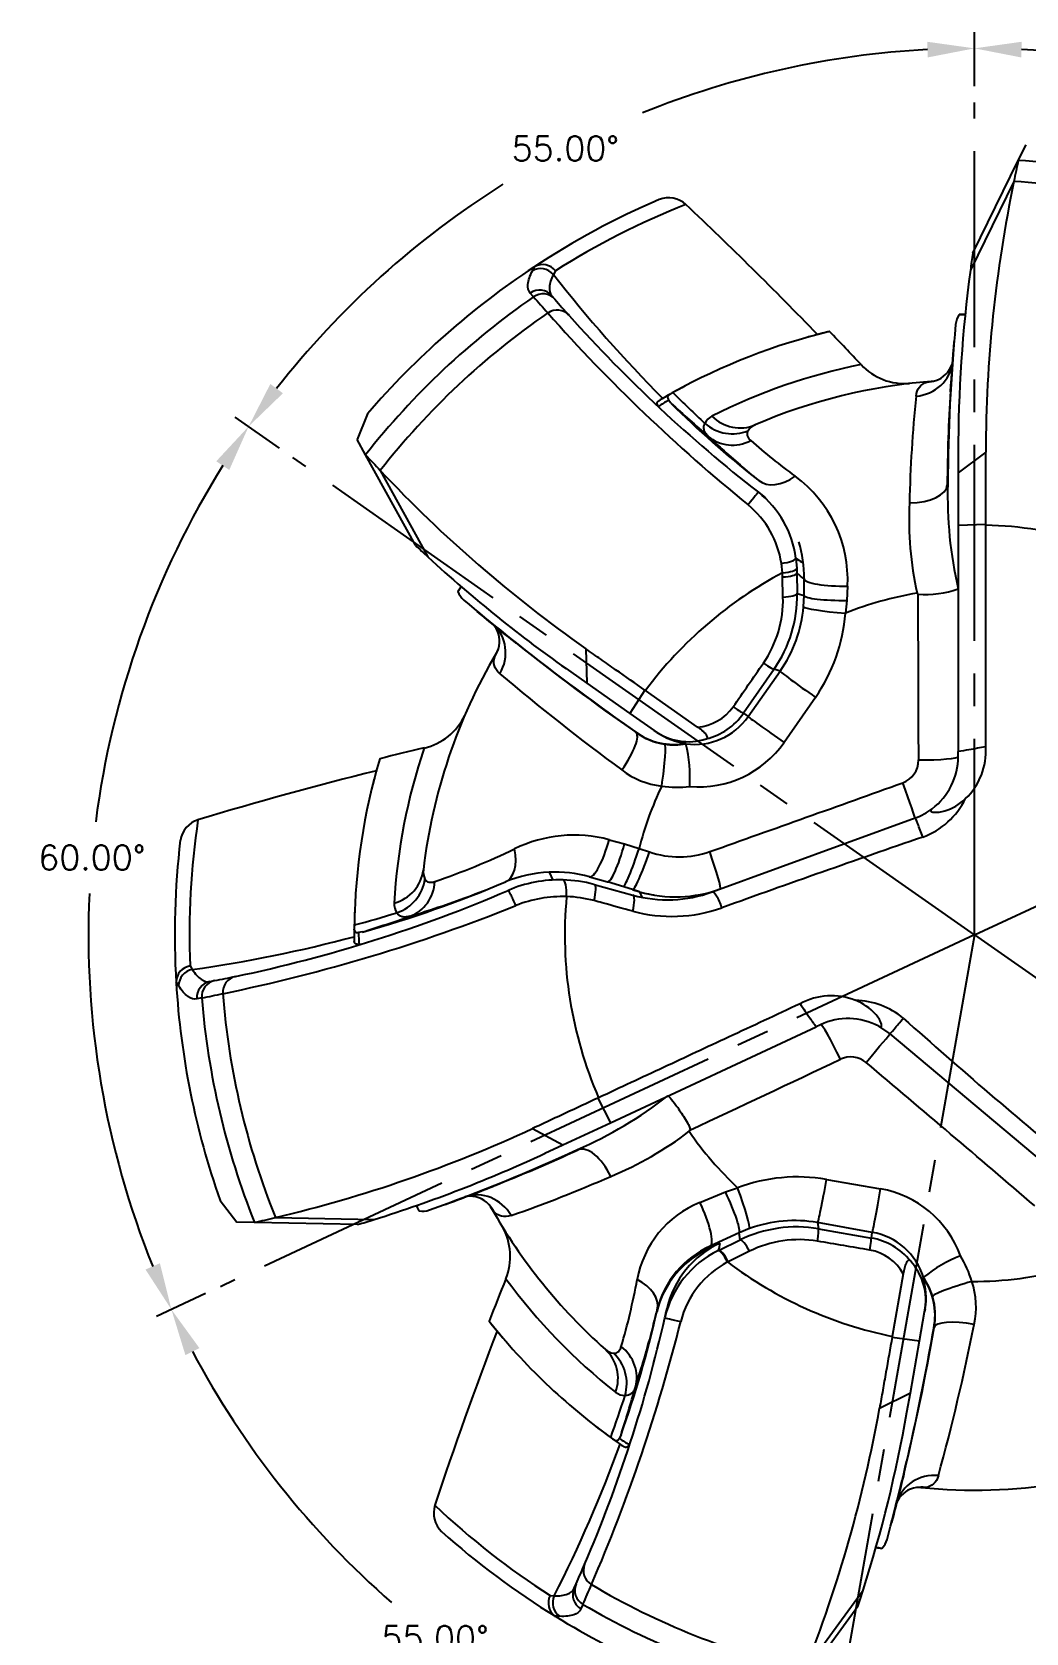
# Model space of a CAD drawing. Extents: x 0 to 34, y 0 to 24.5.
# Drawn here: x 25.78 to 29.58, y 3.3 to 9.43 of the extents above; entities that cross this region are included whole.
import ezdxf

# ---------------------------------------------------------------- set-up
doc = ezdxf.new("R2010")
doc.units = 0
doc.header["$MEASUREMENT"] = 0
doc.linetypes.add('CENTER2', pattern=[1.125, 0.75, -0.125, 0.125, -0.125])
doc.layers.get('Defpoints').update_dxf_attribs({"color": 10, "linetype": 'CONTINUOUS'})
for name, color, linetype in [('CLine', 5, 'CENTER2'), ('Default', 7, 'CONTINUOUS'), ('Dims', 4, 'CONTINUOUS'), ('ODG-42302R1', 7, 'CONTINUOUS')]:
    doc.layers.add(name, color=color, linetype=linetype)
doc.styles.add('RomanS', font='romans')
doc.dimstyles.get("Standard").update_dxf_attribs({"dimtxt": 0.094, "dimasz": 0.18, "dimexe": 0.0625, "dimexo": 0.0625, "dimgap": 0.09, "dimtad": 0, "dimtih": 1, "dimtoh": 1, "dimdec": 4, "dimzin": 4, "dimdsep": 46, "dimtxsty": 'RomanS', "dimcen": 0.09, "dimazin": 1, "dimtfac": 1, "dimtdec": 4, "dimtofl": 0, "dimtmove": 0, "dimatfit": 1, "dimfxl": 1, "dimtfill": 1, "dimtolj": 1, "dimtzin": 0, "dimarcsym": 0})

# ---------------------------------------------------------------- blocks, each defined once
blk = doc.blocks.new('*D40')
at = {"layer": 'Defpoints', "color": 0}
for p in [(28.3182, 9.1958), (29.3855, 9.1612), (26.7755, 7.8025), (29.3855, 5.975), (29.3855, 5.975)]:
    blk.add_point(p, dxfattribs=at)
at = {"layer": 'Dims', "color": 0, "lineweight": -2}
for p, q in [((29.3855, 9.2237), (29.3855, 9.4305)), ((26.7243, 7.8383), (26.5549, 7.957))]:
    blk.add_line(p, q, dxfattribs=at)
for start, end in [(93.03989, 111.99583), (122.15257, 141.96011)]:
    blk.add_arc((29.3855, 5.975), 3.393, start, end, dxfattribs=at)
at = {"layer": 'Dims', "color": 0}
for points in [[(29.2047, 9.3932), (29.2063, 9.3332), (29.3855, 9.368)], [(26.7373, 8.0479), (26.6891, 8.0836), (26.6061, 7.9211)]]:
    blk.add_solid(points, dxfattribs=at)
at = {"layer": 'Dims', "color": 0, "insert": (27.8188, 8.9846), "char_height": 0.094, "attachment_point": 5, "style": 'RomanS', "bg_fill": 3, "box_fill_scale": 1.25, "bg_fill_color": 256, "bg_fill_true_color": 13158600, "bg_fill_transparency": 3473461}
blk.add_mtext('\\A1;55.00°', dxfattribs=at)
blk = doc.blocks.new('*D41')
at = {"layer": 'Defpoints', "color": 0}
for p in [(26.7755, 7.8025), (26.1081, 6.8532), (29.3855, 5.975), (26.4978, 4.6284)]:
    blk.add_point(p, dxfattribs=at)
at = {"layer": 'Dims', "color": 0, "lineweight": -2}
for p, q in [((26.7243, 7.8383), (26.5549, 7.957)), ((26.4412, 4.602), (26.2537, 4.5146))]:
    blk.add_line(p, q, dxfattribs=at)
for start, end in [(148.03989, 172.67297), (177.31879, 201.96011)]:
    blk.add_arc((29.3855, 5.975), 3.393, start, end, dxfattribs=at)
at = {"layer": 'Dims', "color": 0}
for points in [[(26.4818, 7.7875), (26.5318, 7.7544), (26.6061, 7.9211)], [(26.2661, 4.7181), (26.2111, 4.6942), (26.3103, 4.541)]]:
    blk.add_solid(points, dxfattribs=at)
at = {"layer": 'Dims', "color": 0, "insert": (26.0054, 6.2707), "char_height": 0.094, "attachment_point": 5, "style": 'RomanS', "bg_fill": 3, "box_fill_scale": 1.25, "bg_fill_color": 256, "bg_fill_true_color": 13158600, "bg_fill_transparency": 5332224}
blk.add_mtext('\\A1;60.00°', dxfattribs=at)
blk = doc.blocks.new('*D42')
at = {"layer": 'Defpoints', "color": 0}
for p in [(29.3855, 5.975), (26.4978, 4.6284), (26.9175, 3.6465), (28.8322, 2.8372)]:
    blk.add_point(p, dxfattribs=at)
at = {"layer": 'Dims', "color": 0, "lineweight": -2}
for p, q in [((26.4412, 4.602), (26.2537, 4.5146)), ((28.8213, 2.7756), (28.7854, 2.5719))]:
    blk.add_line(p, q, dxfattribs=at)
for start, end in [(208.03989, 228.84887), (236.48385, 256.96011)]:
    blk.add_arc((29.3855, 5.975), 3.393, start, end, dxfattribs=at)
at = {"layer": 'Dims', "color": 0}
for points in [[(26.3639, 4.3666), (26.4176, 4.3933), (26.3103, 4.541)], [(28.6259, 2.6988), (28.6139, 2.64), (28.7963, 2.6335)]]:
    blk.add_solid(points, dxfattribs=at)
at = {"layer": 'Dims', "color": 0, "insert": (27.3199, 3.2831), "char_height": 0.094, "attachment_point": 5, "style": 'RomanS', "bg_fill": 3, "box_fill_scale": 1.25, "bg_fill_color": 256, "bg_fill_true_color": 13158600, "bg_fill_transparency": 5316228}
blk.add_mtext('\\A1;55.00°', dxfattribs=at)
blk = doc.blocks.new('*D43')
at = {"layer": 'Defpoints', "color": 0}
for p in [(29.3855, 5.975), (31.9955, 4.1474), (28.8322, 2.8372), (30.0716, 2.652)]:
    blk.add_point(p, dxfattribs=at)
at = {"layer": 'Dims', "color": 0, "lineweight": -2}
for p, q in [((32.0467, 4.1116), (32.2161, 3.993)), ((28.8213, 2.7756), (28.7854, 2.5719))]:
    blk.add_line(p, q, dxfattribs=at)
for start, end in [(297.93218, 321.96011), (263.03989, 287.22552)]:
    blk.add_arc((29.3855, 5.975), 3.393, start, end, dxfattribs=at)
at = {"layer": 'Dims', "color": 0}
for points in [[(32.0337, 3.902), (32.0819, 3.8663), (32.1649, 4.0288)], [(28.9699, 2.5773), (28.9787, 2.6366), (28.7963, 2.6335)]]:
    blk.add_solid(points, dxfattribs=at)
at = {"layer": 'Dims', "color": 0, "insert": (30.6839, 2.8402), "char_height": 0.094, "attachment_point": 5, "style": 'RomanS', "bg_fill": 3, "box_fill_scale": 1.25, "bg_fill_color": 256, "bg_fill_true_color": 13158600, "bg_fill_transparency": 5316228}
blk.add_mtext('\\A1;65.00°', dxfattribs=at)
blk = doc.blocks.new('*D44')
at = {"layer": 'Defpoints', "color": 0}
for p in [(32.2732, 7.3215), (29.3855, 5.975), (32.6629, 5.0968), (31.9955, 4.1474)]:
    blk.add_point(p, dxfattribs=at)
at = {"layer": 'Dims', "color": 0, "lineweight": -2}
for p, q in [((32.3298, 7.3479), (32.5173, 7.4353)), ((32.0467, 4.1116), (32.2161, 3.993))]:
    blk.add_line(p, q, dxfattribs=at)
for start, end in [(357.31879, 21.96011), (328.03989, 352.67297)]:
    blk.add_arc((29.3855, 5.975), 3.393, start, end, dxfattribs=at)
at = {"layer": 'Dims', "color": 0}
for points in [[(32.5048, 7.2319), (32.5598, 7.2558), (32.4606, 7.4089)], [(32.2892, 4.1624), (32.2392, 4.1955), (32.1649, 4.0288)]]:
    blk.add_solid(points, dxfattribs=at)
at = {"layer": 'Dims', "color": 0, "insert": (32.7656, 5.6792), "char_height": 0.094, "attachment_point": 5, "style": 'RomanS', "bg_fill": 3, "box_fill_scale": 1.25, "bg_fill_color": 256, "bg_fill_true_color": 13158600, "bg_fill_transparency": 5316228}
blk.add_mtext('\\A1;60.00°', dxfattribs=at)
blk = doc.blocks.new('*D45')
at = {"layer": 'Defpoints', "color": 0}
for p in [(29.3855, 9.2237), (31.7139, 8.443), (32.2732, 7.3215), (29.3855, 5.975)]:
    blk.add_point(p, dxfattribs=at)
at = {"layer": 'Dims', "color": 0, "lineweight": -2}
for p, q in [((29.3855, 9.2862), (29.3855, 9.4305)), ((32.3298, 7.3479), (32.5173, 7.4353))]:
    blk.add_line(p, q, dxfattribs=at)
for start, end in [(62.10033, 86.96011), (28.03989, 53.41895)]:
    blk.add_arc((29.3855, 5.975), 3.393, start, end, dxfattribs=at)
at = {"layer": 'Dims', "color": 0}
for points in [[(29.5646, 9.3332), (29.5662, 9.3932), (29.3855, 9.368)], [(32.4071, 7.5834), (32.3534, 7.5566), (32.4606, 7.4089)]]:
    blk.add_solid(points, dxfattribs=at)
at = {"layer": 'Dims', "color": 0, "insert": (31.2086, 8.8366), "char_height": 0.094, "attachment_point": 5, "style": 'RomanS', "bg_fill": 3, "box_fill_scale": 1.25, "bg_fill_color": 256, "bg_fill_true_color": 13158600, "bg_fill_transparency": 3473462}
blk.add_mtext('\\A1;65.00°', dxfattribs=at)
blk = doc.blocks.new('SE')
at = {"layer": 'ODG-42302R1', "color": 7, "linetype": 'Continuous'}
for p, q in [((5.5563, 9.2004), (5.586, 9.2607)), ((5.3822, 8.8457), (5.5563, 9.2004)), ((5.5395, 9.1198), (5.373, 8.7803)), ((5.5395, 9.1195), (5.5395, 9.1198)), ((3.6964, 8.7784), (3.7049, 8.7943)), ((3.7049, 8.7943), (3.7016, 8.7923)), ((3.7838, 8.778), (3.7762, 8.7643)), ((3.7001, 8.6781), (3.6876, 8.6925)), ((3.7, 8.6781), (3.7001, 8.6781)), ((3.77, 8.6828), (3.782, 8.6689)), ((5.3306, 8.6107), (5.3305, 8.6103)), ((5.2065, 8.3518), (5.2231, 8.3549)), ((4.1952, 8.2897), (4.1934, 8.2887)), ((4.2171, 8.2835), (4.2159, 8.2828)), ((4.2262, 8.2718), (4.2171, 8.2835)), ((4.2183, 8.303), (4.2203, 8.3041)), ((3.0642, 8.2303), (3.0244, 8.1327)), ((3.0568, 8.0738), (3.0244, 8.1327)), ((3.2475, 7.7278), (3.0568, 8.0738)), ((5.4319, 8.0833), (5.3261, 8.0049)), ((5.3261, 8.0801), (5.3261, 8.0049)), ((3.1134, 8.0136), (3.1132, 8.0139)), ((3.1132, 8.0139), (3.2958, 7.6827)), ((5.3261, 8.0049), (5.3261, 7.8036)), ((5.4318, 7.807), (5.3261, 7.8036)), ((5.3261, 7.8036), (5.3261, 6.9377)), ((5.4319, 7.8045), (5.4318, 7.807)), ((4.7046, 7.6778), (4.708, 7.639)), ((4.6532, 7.6221), (4.6491, 7.6578)), ((4.6538, 7.6061), (4.6532, 7.6221)), ((4.6554, 7.529), (4.6538, 7.6061)), ((4.708, 7.639), (4.7086, 7.6208)), ((4.7086, 7.6208), (4.7099, 7.5435)), ((4.7359, 7.5353), (4.736, 7.5985)), ((3.4104, 7.5506), (3.4107, 7.5504)), ((4.7099, 7.5435), (4.7359, 7.5353)), ((4.9025, 7.5708), (4.8997, 7.5162)), ((4.7341, 7.4924), (4.7359, 7.5353)), ((4.8997, 7.5162), (4.8947, 7.4672)), ((3.5513, 7.3006), (3.5583, 7.3159)), ((3.9005, 7.3312), (3.9041, 7.1995)), ((3.8425, 7.2427), (3.9041, 7.1995)), ((4.6215, 7.2534), (4.504, 7.0847)), ((4.5221, 7.072), (4.6444, 7.2463)), ((4.6444, 7.2463), (4.6215, 7.2534)), ((3.9041, 7.1995), (4.069, 7.0841)), ((4.1268, 7.1727), (4.069, 7.0841)), ((4.1289, 7.1712), (4.1268, 7.1727)), ((4.3278, 7.0319), (4.1289, 7.1712)), ((4.7799, 7.1454), (4.6596, 6.9728)), ((4.069, 7.0841), (4.1622, 7.0188)), ((4.504, 7.0847), (4.5221, 7.072)), ((4.1715, 7.0123), (4.1622, 7.0188)), ((4.2833, 6.9675), (4.2845, 6.9692)), ((4.2833, 6.9675), (4.2835, 6.9674)), ((5.3261, 6.9187), (5.3261, 6.9377)), ((4.3838, 6.4007), (5.1616, 6.6838)), ((3.9898, 6.6005), (4.0483, 6.5843)), ((4.0483, 6.5843), (4.1043, 6.5673)), ((4.1043, 6.5673), (4.1443, 6.554)), ((3.7597, 6.4762), (3.7736, 6.4463)), ((3.914, 6.4588), (3.9837, 6.4397)), ((4.0797, 6.4098), (3.9837, 6.4397)), ((3.9323, 6.4291), (4.0803, 6.3884)), ((4.1055, 6.4016), (4.0797, 6.4098)), ((4.1055, 6.4016), (4.1153, 6.3802)), ((3.0137, 6.2561), (3.0137, 6.2584)), ((3.0136, 6.2295), (3.0136, 6.2275)), ((3.0446, 6.2474), (3.03, 6.2453)), ((3.03, 6.2453), (3.03, 6.244)), ((2.3851, 6.1173), (2.3932, 6.104)), ((2.3315, 6.0572), (2.3316, 6.0533)), ((2.3411, 6.0418), (2.3315, 6.0572)), ((2.4606, 6.0578), (2.4787, 6.0612)), ((2.4297, 5.9949), (2.4111, 5.9913)), ((2.4297, 5.9948), (2.4297, 5.9949)), ((3.9946, 5.5174), (4.7818, 5.8845)), ((4.799, 5.8925), (4.7818, 5.8845)), ((5.0654, 5.8574), (5.0218, 5.8867)), ((5.7487, 5.284), (5.0654, 5.8574)), ((3.9491, 5.6128), (3.9469, 5.6118)), ((3.9469, 5.6118), (3.9946, 5.5174)), ((3.8122, 5.4323), (3.9946, 5.5174)), ((3.6964, 5.4951), (3.8122, 5.4323)), ((3.744, 5.4005), (3.8122, 5.4323)), ((4.822, 5.3005), (5.0293, 5.2644)), ((2.4996, 5.2203), (2.5642, 5.1371)), ((4.3372, 5.2126), (4.4353, 5.2523)), ((4.4353, 5.2523), (4.4818, 5.2686)), ((2.7119, 5.1546), (2.7115, 5.1545)), ((2.7115, 5.1545), (3.0896, 5.1471)), ((3.2613, 5.1803), (3.2616, 5.1804)), ((3.5483, 5.1773), (3.5385, 5.191)), ((2.6314, 5.1357), (2.5642, 5.1371)), ((3.0264, 5.1278), (2.6314, 5.1357)), ((4.4872, 5.0958), (4.3762, 5.0444)), ((4.5269, 5.1123), (4.4872, 5.0958)), ((4.4908, 5.0688), (4.4872, 5.0958)), ((4.7878, 5.1351), (4.791, 5.1113)), ((4.9975, 5.0979), (4.7878, 5.1351)), ((4.791, 5.1113), (4.9937, 5.0762)), ((4.9937, 5.0762), (4.9975, 5.0979)), ((4.4153, 5.0568), (4.3744, 5.0378)), ((4.4064, 5.0278), (4.409, 5.029)), ((4.409, 5.029), (4.4908, 5.0688)), ((4.5269, 5.0256), (4.4455, 4.9855)), ((4.4455, 4.9855), (4.4433, 4.9844)), ((5.1159, 4.9387), (5.0737, 4.6995)), ((5.1931, 4.9256), (5.1911, 4.926)), ((5.1931, 4.9256), (5.1931, 4.9258)), ((5.178, 4.6821), (5.1978, 4.7941)), ((5.1998, 4.8053), (5.1978, 4.7941)), ((5.0737, 4.6995), (5.0733, 4.6971)), ((5.0733, 4.6971), (5.178, 4.6821)), ((5.1431, 4.4839), (5.178, 4.6821)), ((5.0253, 4.425), (5.1431, 4.4839)), ((5.13, 4.4098), (5.1431, 4.4839)), ((4.0102, 4.3023), (4.0084, 4.3036)), ((4.0351, 4.3226), (4.0284, 4.3094)), ((4.0284, 4.3094), (4.0295, 4.3087)), ((4.032, 4.2869), (4.0337, 4.2858)), ((5.2006, 4.1215), (5.1837, 4.1213)), ((5.0335, 3.8881), (5.0336, 3.8884)), ((3.8555, 3.7355), (3.863, 3.7522)), ((3.7633, 3.7077), (3.779, 3.7067)), ((4.7393, 3.4229), (4.9622, 3.7284)), ((3.7819, 3.6293), (3.7851, 3.6272)), ((3.7999, 3.6284), (3.7819, 3.6293)), ((3.8892, 3.6741), (3.8815, 3.6567)), ((3.8893, 3.674), (3.8892, 3.6741)), ((4.9418, 3.6655), (4.7088, 3.3465))]:
    blk.add_line(p, q, dxfattribs=at)
for centre, radius, start, end in [((10.5645, 8.1147), 5.1245, 167.76897, 168.68895), ((5.3886, 6.2364), 2.9688, 69.66683, 86.7615), ((10.5821, 8.0723), 5.1502, 168.2688, 179.87814), ((5.3886, 6.2364), 2.8871, 69.47013, 87.00477), ((5.3886, 6.2364), 3.0625, 113.21317, 123.42687), ((5.3887, 6.2363), 3.006, 111.56805, 122.26914), ((4.2168, 8.9571), 0.1002, 48.18489, 110.60628), ((-6.3624, -2.2454), 15.5085, 44.03223, 46.64903), ((10.5572, 8.0828), 5.2309, 171.61335, 172.33716), ((5.3886, 6.2364), 3.0625, 123.42687, 139.37648), ((3.7345, 8.7388), 0.0629, 38.53523, 118.09503), ((7.9048, 11.987), 5.2375, 217.97459, 224.9038), ((10.5761, 8.0801), 5.25, 172.33584, 180), ((5.3886, 6.2364), 2.9688, 124.66683, 141.7615), ((7.6385, 12.1179), 5.2291, 221.1332, 222.03492), ((3.7359, 8.6281), 0.0616, 41.54432, 125.56341), ((7.918, 12.2562), 5.475, 220.93601, 221.79099), ((5.3886, 6.2364), 2.8871, 124.47013, 142.00477), ((8.6196, 12.9327), 6.5036, 221.57901, 230.94894), ((7.9368, 12.2727), 5.5, 221.78905, 232.13738), ((5.3912, 8.5663), 0.0749, 144.05023, 175.09542), ((5.3296, 8.9729), 0.3626, 270.14345, 273.70406), ((5.3886, 6.2364), 2.375, 90.85836, 91.40092), ((5.3886, 6.2364), 2.375, 103.5093, 119.0877), ((5.3886, 6.2364), 2.375, 104.6636, 105.80887), ((-6.0865, -1.9686), 15.1592, 43.25363, 43.91471), ((12.235, 7.9267), 6.9485, 174.6654, 179.71174), ((11.9904, 7.9241), 6.706, 175.00508, 176.65802), ((5.3886, 6.2363), 2.2254, 101.25221, 116.86436), ((5.1219, 8.5748), 0.2287, 222.93673, 274.47639), ((5.2109, 8.4499), 0.0964, 287.59685, 342.45255), ((5.3886, 6.2364), 2.375, 117.47173, 120.16566), ((5.3886, 6.2364), 2.125, 94.46694, 113.27955), ((5.2236, 8.4003), 0.0452, 269.22526, 291.37579), ((5.4905, 6.224), 2.4214, 121.7608, 122.80333), ((5.3886, 6.2364), 2.375, 119.52307, 120.58825), ((5.4383, 6.1475), 2.4768, 119.09143, 119.45577), ((8.0166, 12.1189), 5.3667, 225.1853, 226.99884), ((10.3073, 7.7719), 5.169, 174.15375, 178.69744), ((11.2779, 7.9368), 5.9934, 176.35876, 179.78574), ((7.0099, 11.0871), 3.9592, 225.32341, 231.63834), ((8.0988, 12.4674), 5.7096, 227.29176, 229.21225), ((4.4079, 8.1709), 0.0565, 116.16041, 155.80034), ((4.5707, 8.1343), 0.0583, 112.05017, 147.55631), ((6.7244, 10.6478), 3.4373, 226.7436, 227.92397), ((6.7244, 10.6478), 3.4373, 227.92397, 231.02206), ((6.1777, 10.0011), 2.4932, 228.69849, 233.69959), ((6.8188, 11.5536), 5.1245, 222.76897, 223.68895), ((6.8635, 11.5437), 5.1502, 223.2688, 234.87817), ((4.5957, 8.0307), 0.0644, 231.03106, 231.09555), ((4.5957, 8.0307), 0.0644, 231.09555, 238.77521), ((4.4132, 7.5957), 0.4899, 357.08768, 53.93071), ((7.9417, 12.2791), 5.5081, 232.13764, 232.49705), ((4.3265, 7.6302), 0.3811, 7.18042, 52.01707), ((5.2907, 7.9563), 0.00685, 127.46481, 154.2685), ((6.8658, 7.9156), 1.58, 178.32912, 192.96496), ((4.2942, 7.605), 0.3589, 8.46596, 50.5456), ((6.4556, 7.8277), 1.3175, 177.31867, 192.42256), ((5.3886, 6.2364), 1.5688, 59.64283, 88.42097), ((6.8407, 11.5293), 5.2309, 226.61335, 227.33716), ((4.2534, 7.6048), 0.4826, 359.24683, 16.41814), ((6.8537, 11.5432), 5.25, 227.33584, 235), ((4.8536, 7.8763), 0.2482, 233.09997, 239.43331), ((5.3886, 6.2364), 1.5688, 117.95452, 143.42097), ((4.1088, 6.8563), 0.9717, 49.80534, 51.88403), ((5.3886, 6.2364), 2.375, 145.85836, 146.40092), ((3.1131, 7.7577), 0.3626, 325.14341, 328.70406), ((3.4815, 7.5749), 0.0749, 199.04918, 230.09413), ((4.215, 7.5357), 0.4949, 325.22173, 0.89681), ((5.3886, 6.2364), 1.3263, 99.53339, 111.86381), ((6.4869, 8.4672), 1.609, 215.00202, 215.1965), ((5.1988, 7.9161), 0.3772, 265.94841, 289.73798), ((182.4474, 7.7612), 177.2755, 180.071541, 180.276477), ((9.1743, 14.3263), 8.9061, 229.86401, 235.18996), ((4.2265, 7.5191), 0.429, 325.55353, 1.32261), ((4.2341, 7.5351), 0.5018, 324.8634, 355.12159), ((7.7934, 12.6132), 6.7071, 230.00986, 231.65699), ((3.4734, 7.3604), 0.0964, 342.59704, 37.4491), ((4.2417, 7.5189), 0.6551, 325.24348, 355.48005), ((9.0025, 14.0788), 8.6058, 231.38277, 235.20666), ((5.3886, 6.2364), 2.125, 149.46694, 173.27955), ((3.5213, 7.3424), 0.0453, 324.26017, 346.36364), ((8.9129, 13.5244), 8.2508, 229.65421, 233.7858), ((-44.5818, 41.1866), 59.7228, 325.208604, 325.403571), ((4.3151, 7.2139), 0.1824, 273.98223, 325.03788), ((3.2301, 7.1745), 0.2287, 282.93673, 334.47639), ((4.317, 7.2156), 0.2504, 262.30938, 325.0025), ((4.3006, 7.2268), 0.2482, 284.15974, 325.04565), ((4.2389, 7.2152), 0.2502, 233.54921, 280.50146), ((4.1181, 7.0321), 0.0333, 213.01691, 217.94989), ((4.2391, 7.2136), 0.25, 233.91668, 261.4927), ((4.2939, 7.1985), 0.2227, 233.7532, 287.64271), ((4.3141, 7.2162), 0.2488, 235.03012, 263.16245), ((6.7568, -7.8038), 15.1592, 103.25363, 103.91471), ((5.3887, 6.2364), 2.2254, 161.25221, 176.86436), ((4.2392, 7.2134), 0.2498, 261.46732, 280.17725), ((3.7509, 6.8367), 0.5484, 356.5685, 13.79626), ((4.3318, 7.203), 0.4005, 265.20294, 324.92064), ((5.1828, 6.9392), 0.2495, 313.35698, 3.85064), ((6.8585, -8.1812), 15.5085, 104.03223, 106.64903), ((5.3886, 6.2364), 2.375, 163.5093, 179.0877), ((5.3886, 6.2364), 2.375, 164.6636, 165.80887), ((4.2218, 7.1034), 0.2989, 232.1046, 264.06713), ((5.0822, 6.9045), 0.0918, 290.26082, 0.79918), ((5.0761, 6.9187), 0.25, 307.0608, 0), ((5.3886, 6.2364), 1.3263, 154.56076, 165.55011), ((4.253, 7.2086), 0.4072, 261.2312, 276.38274), ((-109.2578, 326.5877), 339.6076, 289.548183, 289.680589), ((5.0888, 6.8884), 0.2957, 290.1212, 333.78798), ((5.0767, 6.9177), 0.2488, 289.95973, 307.10107), ((2.4465, 6.5819), 0.1002, 108.18489, 170.60628), ((5.3887, 6.2364), 3.006, 171.56805, 182.26914), ((3.8556, 6.0971), 0.521, 75.06787, 115.94191), ((5.3886, 6.2364), 3.0625, 173.21317, 183.42687), ((2.3891, 9.1533), 2.8688, 288.97973, 295.57801), ((26.165, -54.2623), 64.3852, 109.011861, 109.73754), ((4.2583, 6.8819), 0.3471, 250.83256, 289.60589), ((1.8388, 10.5693), 4.487, 285.58893, 293.00186), ((3.336, 6.477), 0.0583, 172.05017, 207.55631), ((3.7818, 5.9791), 0.4975, 92.54498, 112.39924), ((3.7998, 5.947), 0.5, 88.58839, 113.21179), ((3.7819, 5.9782), 0.4984, 74.62965, 92.55726), ((3.8001, 5.9485), 0.4984, 74.61259, 88.61026), ((1.4351, 11.4613), 5.5, 281.78905, 293.21179), ((2.0579, 10.1294), 3.9966, 287.97374, 291.43435), ((3.8116, 5.8979), 0.4851, 88.20899, 111.68185), ((5.3886, 6.2364), 1.5688, 174.64283, 203.42097), ((3.8157, 5.9421), 0.4409, 74.72121, 88.56784), ((4.2442, 6.882), 0.5, 250.79242, 260.34345), ((4.2128, 6.8706), 0.5, 254.63446, 290), ((4.2442, 6.882), 0.5, 253.89938, 290), ((1.1948, 12.4202), 6.5425, 281.59952, 291.87373), ((5.3886, 6.2364), 2.375, 177.47173, 180.16566), ((1.6082, 11.4535), 5.3667, 285.1853, 286.99884), ((3.2229, 6.3543), 0.0565, 176.16041, 215.80034), ((2.0579, 10.1294), 3.9966, 286.99999, 287.97374), ((4.2295, 6.8778), 0.5707, 254.79865, 289.63238), ((5.3886, 6.2364), 2.375, 179.52307, 180.58825), ((5.4904, 6.2349), 2.4768, 179.09143, 179.45577), ((1.3475, 11.699), 5.7096, 287.29176, 289.21225), ((1.6666, 11.2908), 5.2375, 277.97459, 284.9038), ((5.4503, 6.3184), 2.4214, 181.7608, 182.80333), ((2.3944, 6.0551), 0.0629, 98.53523, 178.09503), ((1.44, 11.4368), 5.475, 280.93601, 281.79099), ((5.3886, 6.2364), 3.0625, 183.42687, 199.37648), ((2.491, 6.0009), 0.0616, 101.54432, 185.56341), ((1.42, 11.1256), 5.2291, 281.1332, 282.03492), ((5.3886, 6.2364), 2.8871, 184.47013, 202.00477), ((5.3886, 6.2364), 2.9688, 184.66683, 201.7615), ((4.841, 5.7539), 0.2495, 68.3609, 118.85019), ((4.9255, 5.6862), 0.2998, 50.52215, 88.56145), ((4.9047, 5.6659), 0.25, 62.0562, 115), ((18.9835, 21.4278), 20.8056, 228.20071, 230.61713), ((-70.4821, 165.3381), 176.4762, 295.071247, 295.277972), ((4.915, 5.6771), 0.0921, 50.38233, 115.71959), ((-62.4691, -74.2614), 104.6425, 49.407072, 49.871265), ((3.2424, 6.8655), 1.58, 293.33151, 307.96489), ((1.5298, 10.1674), 5.1502, 283.2688, 294.87819), ((3.4954, 6.5308), 1.3175, 292.31942, 307.42299), ((2.9026, 6.289), 1.609, 330.00234, 330.19682), ((5.3886, 6.2364), 1.3263, 214.5334, 226.86381), ((1.5253, 10.1586), 5.25, 287.33584, 295), ((0.9632, 11.7271), 6.9488, 289.66516, 294.71171), ((1.3587, 10.855), 5.9932, 291.35859, 294.78553), ((3.8713, 5.4206), 0.00667, 241.81794, 269.10046), ((1.0691, 11.5059), 6.7055, 290.00579, 291.65823), ((1.9184, 10.045), 5.1688, 289.15324, 293.69727), ((4.711, 4.6549), 0.6551, 80.24348, 110.48005), ((3.4576, 5.1398), 0.0964, 42.59704, 97.44988), ((4.486, 4.8461), 0.3955, 112.09716, 169.69709), ((4.9592, 4.8701), 0.4005, 20.20294, 79.92064), ((1.4988, 10.1335), 5.1245, 282.76897, 283.68895), ((1.5309, 10.1403), 5.2309, 286.61335, 287.33716), ((2.9334, 5.0264), 0.3626, 25.14341, 28.70406), ((5.3886, 6.2364), 2.375, 205.85836, 206.40092), ((3.2759, 5.254), 0.0749, 259.04918, 290.09413), ((3.4971, 5.1722), 0.0453, 24.26017, 46.36364), ((5.3886, 6.2364), 2.125, 209.46694, 228.27955), ((3.3821, 5.0063), 0.2287, 337.93673, 29.47639), ((4.707, 4.6236), 0.4949, 80.22173, 115.89681), ((4.6995, 4.6411), 0.5018, 79.8634, 110.12159), ((4.954, 4.8513), 0.2504, 17.30938, 80.0025), ((4.5261, 4.706), 0.3648, 114.57784, 166.18905), ((4.5219, 4.7169), 0.3584, 113.99003, 165.83891), ((4.5749, 4.6854), 0.3815, 116.21282, 167.00493), ((4.5677, 4.724), 0.3661, 114.61088, 167.19846), ((4.8343, 4.9118), 0.4769, 163.86191, 164.68583), ((-1.3194, 6.3333), 5.875, 347.17344, 347.4509), ((4.7172, 4.641), 0.429, 80.55353, 116.32261), ((-5.1686, -53.8228), 59.7228, 80.208604, 80.403571), ((4.9564, 4.8503), 0.1824, 28.98223, 80.03788), ((4.9508, 4.8317), 0.2482, 39.15974, 80.04565), ((4.6121, 4.6664), 0.36, 117.95654, 165.4919), ((5.3886, 6.2364), 1.5688, 232.94322, 258.42097), ((4.9793, 4.8376), 0.2227, 348.7532, 42.64271), ((5.5367, 4.4984), 0.5484, 111.5685, 128.79626), ((4.9874, 4.7963), 0.4072, 16.2312, 31.38274), ((17.6744, -0.6961), 15.1592, 158.25363, 158.91471), ((5.3887, 6.2364), 2.2254, 216.25221, 231.86436), ((1.4818, 5.4018), 2.6597, 343.81783, 349.49395), ((4.9547, 4.8484), 0.2488, 350.03012, 18.16245), ((4.9874, 4.7807), 0.2502, 348.54921, 35.50146), ((4.9889, 4.7817), 0.2498, 16.46732, 35.17725), ((5.3886, 6.2364), 1.3263, 269.56076, 285.55011), ((5.096, 4.8125), 0.2989, 347.1046, 19.06713), ((4.9887, 4.7815), 0.25, 348.91668, 16.4927), ((0.1641, 5.7026), 4.1096, 340.37897, 347.21408), ((0.5899, 5.6532), 3.6836, 342.94165, 346.68142), ((4.0948, 4.8165), 0.0805, 346.67509, 346.74968), ((4.0948, 4.8165), 0.0805, 347.61344, 351.54365), ((-1.1591, 5.9947), 5.5, 347.14734, 347.50878), ((18.0419, -0.8291), 15.5085, 159.03223, 161.64903), ((5.3886, 6.2364), 2.375, 218.5093, 234.0877), ((5.3886, 6.2364), 2.375, 219.6636, 220.80887), ((-1.1591, 5.9947), 5.5, 336.78905, 347.14734), ((-2.0461, 6.3348), 6.504, 336.57916, 345.9576), ((-3.5432, 6.2484), 8.9061, 344.86401, 350.18996), ((-3.2463, 6.1973), 8.6058, 346.38277, 350.20666), ((5.2044, 4.7486), 0.0333, 328.0169, 332.94989), ((-2.706, 6.3504), 8.2508, 344.65421, 348.7858), ((4.0142, 4.6929), 0.0583, 227.05017, 262.55631), ((0.5899, 5.6532), 3.6836, 341.85238, 342.94165), ((-1.0534, 6.132), 5.3667, 340.1853, 341.99884), ((4.0498, 4.53), 0.0565, 231.16041, 270.80034), ((-1.404, 6.0593), 5.7096, 342.29176, 344.21225), ((-0.0448, 5.3301), 5.1502, 338.2688, 349.87819), ((5.3886, 6.2364), 2.375, 232.47173, 235.16566), ((-0.0402, 5.3214), 5.25, 342.33584, 350), ((5.4482, 6.3189), 2.4768, 234.09143, 234.45577), ((5.3886, 6.2364), 2.375, 234.52307, 235.58825), ((5.3568, 6.3339), 2.4214, 236.7608, 237.80333), ((-0.8866, 6.0865), 5.2375, 332.97459, 339.9038), ((5.3886, 6.2364), 2.125, 264.46694, 293.27955), ((-1.407, 5.7209), 6.7071, 345.00986, 346.65699), ((5.1793, 4.0256), 0.0964, 97.59704, 152.4491), ((5.1754, 4.0766), 0.0453, 79.24175, 101.37031), ((3.418, 4.0245), 0.1002, 163.18489, 225.60628), ((5.3887, 6.2364), 3.006, 226.56805, 237.26914), ((5.3886, 6.2364), 3.0625, 228.21317, 238.42687), ((4.9815, 3.9422), 0.0749, 314.04918, 345.09413), ((4.9715, 3.5311), 0.3626, 80.14341, 83.70406), ((5.3886, 6.2364), 2.375, 260.85836, 261.40092), ((-1.1361, 5.9847), 5.475, 335.93601, 336.79099), ((3.9195, 3.7277), 0.0616, 156.54432, 240.56341), ((-0.8927, 5.7898), 5.2291, 336.1332, 337.03492), ((5.3886, 6.2364), 2.8871, 239.47013, 257.00477), ((3.8197, 3.6797), 0.0629, 153.53523, 233.09503), ((-0.022, 5.3155), 5.2309, 341.61335, 342.33716), ((5.3886, 6.2364), 3.0625, 238.42687, 254.37648), ((5.3886, 6.2364), 2.9688, 239.66683, 256.7615)]:
    blk.add_arc(centre, radius, start, end, dxfattribs=at)
for centre, major_axis, ratio, start_param, end_param in [((3.7304, 8.7272), (-0.0555, 0.0287), 0.93264, 4.324025, 5.74711), ((3.7226, 8.642), (-0.0474, -0.0408), 0.982685, 3.141593, 4.608744), ((3.7893, 8.5659), (-0.0466, -0.0416), 0.981659, 3.141593, 4.586968), ((5.1493, 8.4447), (-0.1554, 0.0163), 0.93935, 1.770632, 3.137956), ((5.1932, 8.5072), (-0.0471, 0.149), 0.960565, 2.912552, 3.140484), ((4.487, 8.3319), (-0.0618, 0.1435), 0.965159, 1.966553, 3.141593), ((4.4581, 8.3065), (-0.1364, 0.0762), 0.969301, 1.352021, 2.487967), ((4.4712, 8.2625), (-0.1084, -0.1125), 0.936725, 0.057067, 1.213974), ((4.6603, 8.0974), (-0.0988, -0.121), 0.676665, 0.009546, 1.206456), ((4.5227, 7.8812), (-0.0384, -0.0493), 0.013778, 3.141593, 4.706147), ((5.1283, 7.9638), (0.1562, -0.0035), 0.476397, 4.795003, 6.268846), ((4.6426, 7.6704), (0.062, 0.008), 0.214007, 4.790746, 6.242854), ((4.6457, 7.6364), (0.0624, 0.0033), 0.236065, 4.82181, 6.239612), ((4.6462, 7.6204), (0.0625, 0.001), 0.23167, 4.831293, 6.238331), ((4.8921, 7.5994), (-0.1562, 0.0004), 0.183103, 0.044384, 1.637873), ((4.6475, 7.5431), (0.0625, 0.001), 0.228924, 4.836756, 6.238361), ((4.8896, 7.4799), (-0.1557, 0.0131), 0.077944, 0.044803, 1.609924), ((4.892, 7.5363), (-0.1562, 0), 0.128363, 0.043997, 1.619769), ((3.4424, 7.3069), (-0.1025, -0.118), 0.939352, 1.770648, 3.135293), ((3.4164, 7.3787), (-0.1491, 0.0469), 0.960565, 2.912546, 3.140488), ((4.5704, 7.2892), (0.0513, -0.0357), 0.079639, 4.96202, 6.239413), ((4.7723, 7.1567), (-0.1279, 0.0898), 0.031499, 0.043655, 1.652191), ((4.4529, 7.1205), (0.0513, -0.0358), 0.039453, 4.971265, 6.239518), ((4.65, 6.9824), (-0.1279, 0.0897), 0.015565, 0.043639, 1.656667), ((3.9993, 6.8857), (0.0923, 0.1261), 0.270127, 4.765567, 6.275902), ((4.1787, 6.8119), (0.0233, 0.1545), 0.083433, 4.687099, 6.269531), ((5.1699, 6.9187), (0.1562, 0), 0.083025, 4.738998, 6.283185), ((5.1082, 6.8306), (0.0534, -0.1468), 0.008024, 0, 1.483899), ((5.183, 6.6251), (-0.0214, 0.0587), 0.0367, 4.453117, 6.283185), ((3.5326, 6.5834), (0.0592, -0.1446), 0.551851, 0.002619, 1.228259), ((3.956, 6.6093), (-0.0414, -0.1507), 0.223344, 0, 1.573811), ((4.0251, 6.5904), (-0.0414, -0.1507), 0.15394, 0, 1.57298), ((4.0911, 6.5707), (-0.0476, -0.1488), 0.087012, 0, 1.575814), ((4.1311, 6.5574), (-0.0514, -0.1476), 0.086841, 0, 1.578223), ((4.3617, 6.559), (0.0534, -0.1468), 0.069298, 0, 1.517787), ((3.123, 6.5033), (-0.1552, 0.0183), 0.965159, 1.966553, 3.141593), ((3.1306, 6.4656), (-0.1342, -0.08), 0.969301, 1.352021, 2.487967), ((3.1752, 6.455), (0.0432, -0.1502), 0.936725, 0.057067, 1.213974), ((3.8106, 6.3843), (0.0015, 0.0625), 0.258247, 4.694579, 6.283185), ((3.6274, 6.3491), (-0.0246, 0.0574), 0.070451, 4.676704, 6.283185), ((3.9158, 6.3688), (0.0166, 0.0603), 0.254977, 4.758354, 6.283185), ((4.0638, 6.3282), (0.0166, 0.0603), 0.254044, 4.763577, 6.283185), ((4.4052, 6.342), (-0.0214, 0.0587), 0.233892, 4.598155, 6.283185), ((2.4024, 6.0458), (0.0526, 0.0337), 0.93264, 1.182432, 2.605517), ((2.5715, 6.0161), (-0.0128, 0.0612), 0.981659, 0, 1.445375), ((2.4723, 5.9964), (-0.0117, 0.0614), 0.982685, 0, 1.467152), ((4.865, 5.7509), (-0.066, 0.1416), 0.082995, 4.739093, 6.283185), ((5.1055, 5.9053), (0.0402, 0.0479), 0.002484, 3.141593, 4.974177), ((4.9649, 5.7377), (0.1004, 0.1197), 0.00054, 4.799654, 6.283185), ((3.933, 5.2704), (-0.0628, 0.1431), 0.476391, 4.794998, 6.268849), ((4.815, 5.2888), (-0.0273, -0.1538), 0.031499, 0.043655, 1.652191), ((3.4884, 5.0861), (0.0509, -0.1477), 0.939352, 1.770648, 3.137955), ((4.3094, 5.1855), (0.0654, -0.1419), 0.235109, 0.044892, 1.653901), ((4.4204, 5.2369), (0.0661, -0.1416), 0.128363, 0.043997, 1.619769), ((4.4725, 5.2586), (0.0539, -0.1466), 0.077944, 0.044803, 1.609924), ((5.0246, 5.2516), (-0.0272, -0.1539), 0.015565, 0.043639, 1.656667), ((3.4132, 5.0995), (-0.1151, -0.1056), 0.960565, 2.912546, 3.140488), ((4.7802, 5.0498), (0.0106, 0.0616), 0.079639, 4.96202, 6.239413), ((4.4335, 4.9715), (-0.0278, 0.056), 0.233059, 4.828402, 6.238591), ((4.4357, 4.9726), (-0.0273, 0.0562), 0.232118, 4.83037, 6.238326), ((4.5176, 5.0124), (-0.0273, 0.0562), 0.228924, 4.836756, 6.238361), ((4.9828, 5.0147), (0.0107, 0.0616), 0.039453, 4.971265, 6.239518), ((4.0224, 4.8408), (0.1519, -0.0367), 0.624882, 0.006141, 1.214284), ((5.3784, 4.8965), (-0.1499, -0.0442), 0.083433, 4.687099, 6.269531), ((4.2641, 4.7573), (-0.0609, 0.0139), 0.012974, 0, 1.564913), ((5.3873, 4.7028), (-0.1533, 0.0303), 0.270127, 4.765567, 6.275902), ((3.94, 4.5486), (0.1478, -0.0507), 0.936725, 0.057067, 1.213974), ((3.8705, 4.5336), (-0.104, -0.1166), 0.965159, 1.966553, 3.141593), ((3.9057, 4.5182), (-0.0115, -0.1558), 0.969301, 1.352021, 2.487967), ((5.2409, 4.02), (0.1502, -0.043), 0.939352, 1.770648, 3.135293), ((5.1868, 3.9661), (0.0205, -0.1549), 0.960565, 2.912546, 3.140488), ((3.9532, 3.8024), (-0.0574, 0.0246), 0.981659, 0, 1.445375), ((3.8319, 3.6808), (0.0026, 0.0624), 0.93264, 1.182432, 2.605517), ((3.9125, 3.7098), (-0.057, 0.0257), 0.982685, 0, 1.467152)]:
    blk.add_ellipse(centre, major_axis=major_axis, ratio=ratio, start_param=start_param, end_param=end_param, dxfattribs=at)
for points, knots in [([(3.6876, 8.6925), (3.6802, 8.7011), (3.6772, 8.7127), (3.6801, 8.7414), (3.6859, 8.7585), (3.6964, 8.7784)], [0, 0, 0, 0, 0.5, 0.5, 1, 1, 1, 1]), ([(3.7762, 8.7643), (3.7668, 8.7456), (3.7617, 8.7294), (3.7597, 8.7022), (3.7628, 8.6911), (3.77, 8.6828)], [0, 0, 0, 0, 0.5, 0.5, 1, 1, 1, 1]), ([(5.1651, 8.2984), (5.1669, 8.3127), (5.1712, 8.3242), (5.1849, 8.342), (5.1944, 8.3482), (5.2065, 8.3518)], [0, 0, 0, 0, 0.5, 0.5, 1, 1, 1, 1]), ([(4.1787, 8.2593), (4.1753, 8.2642), (4.1737, 8.2685), (4.1742, 8.2757), (4.1762, 8.2786), (4.1801, 8.2809)], [0, 0, 0, 0, 0.5, 0.5, 1, 1, 1, 1]), ([(4.369, 8.1444), (4.3647, 8.1486), (4.3612, 8.1528), (4.3558, 8.1611), (4.354, 8.1652), (4.3508, 8.1776), (4.3519, 8.1858), (4.3564, 8.194)], [0, 0, 0, 0, 0.25, 0.25, 0.5, 0.5, 1, 1, 1, 1]), ([(4.5215, 8.1656), (4.5177, 8.1596), (4.5168, 8.1534), (4.5195, 8.1441), (4.521, 8.1409), (4.5256, 8.1345), (4.5285, 8.1313), (4.5321, 8.1281)], [0, 0, 0, 0, 0.5, 0.5, 0.75, 0.75, 1, 1, 1, 1]), ([(5.4318, 7.807), (5.4319, 7.852), (5.4319, 7.8978), (5.4319, 7.9671), (5.4319, 7.9903), (5.4319, 8.0367), (5.4319, 8.06), (5.4319, 8.0833)], [0, 0, 0, 0, 0.5, 0.5, 0.75, 0.75, 1, 1, 1, 1]), ([(5.4318, 6.956), (5.4318, 7.0571), (5.4318, 7.1582), (5.4318, 7.2594), (5.4318, 7.3502), (5.4318, 7.4411), (5.4318, 7.5319), (5.4318, 7.6228), (5.4318, 7.7137), (5.4319, 7.8045)], [0, 0, 0, 0, 0.357526, 0.357526, 0.357526, 0.678763, 0.678763, 0.678763, 1, 1, 1, 1]), ([(3.5713, 7.236), (3.5606, 7.2457), (3.5536, 7.2558), (3.547, 7.2773), (3.5473, 7.2885), (3.5513, 7.3006)], [0, 0, 0, 0, 0.5, 0.5, 1, 1, 1, 1]), ([(4.1268, 7.1727), (4.0899, 7.1985), (4.0524, 7.2248), (3.9957, 7.2645), (3.9767, 7.2778), (3.9387, 7.3045), (3.9196, 7.3178), (3.9005, 7.3312)], [0, 0, 0, 0, 0.5, 0.5, 0.75, 0.75, 1, 1, 1, 1]), ([(4.3614, 6.9862), (4.3631, 6.9868), (4.3643, 6.9876), (4.366, 6.9898), (4.3663, 6.9912), (4.366, 6.9945), (4.3654, 6.9963), (4.3632, 7.0003), (4.3617, 7.0025), (4.358, 7.0069), (4.3559, 7.0092), (4.3511, 7.0137), (4.3485, 7.0161), (4.3402, 7.023), (4.3342, 7.0275), (4.3278, 7.0319)], [0, 0, 0, 0, 0.125, 0.125, 0.25, 0.25, 0.375, 0.375, 0.5, 0.5, 0.625, 0.625, 0.75, 0.75, 1, 1, 1, 1]), ([(5.4318, 6.956), (5.4104, 6.9523), (5.3889, 6.9486), (5.3675, 6.9448), (5.3537, 6.9425), (5.3399, 6.9401), (5.3261, 6.9377)], [0, 0, 0, 0, 0.608386, 0.608386, 0.608386, 1, 1, 1, 1]), ([(5.2268, 6.7192), (5.2226, 6.7161), (5.2201, 6.7129), (5.2228, 6.7079), (5.2278, 6.7062), (5.2397, 6.7051), (5.2467, 6.7054), (5.2608, 6.7074), (5.268, 6.709), (5.3042, 6.7198), (5.3314, 6.7362), (5.3541, 6.7578)], [0, 0, 0, 0, 0.125, 0.125, 0.25, 0.25, 0.375, 0.375, 0.5, 0.5, 1, 1, 1, 1]), ([(3.2843, 6.45), (3.2876, 6.4438), (3.2925, 6.4399), (3.3019, 6.4375), (3.3054, 6.4373), (3.3132, 6.438), (3.3175, 6.4389), (3.3221, 6.4404)], [0, 0, 0, 0, 0.5, 0.5, 0.75, 0.75, 1, 1, 1, 1]), ([(3.2264, 6.3074), (3.2206, 6.3057), (3.2152, 6.3048), (3.2054, 6.3043), (3.2008, 6.3048), (3.1885, 6.3082), (3.182, 6.3133), (3.1771, 6.3213)], [0, 0, 0, 0, 0.25, 0.25, 0.5, 0.5, 1, 1, 1, 1]), ([(4.0799, 6.327), (4.041, 6.3376), (4.0021, 6.3482), (3.9633, 6.3588), (3.9528, 6.3617), (3.9423, 6.3645), (3.9319, 6.3674)], [0, 0, 0, 0, 0.78788, 0.78788, 0.78788, 1, 1, 1, 1]), ([(3.0318, 6.2), (3.0258, 6.1995), (3.0213, 6.2003), (3.0153, 6.2043), (3.0138, 6.2075), (3.0137, 6.212)], [0, 0, 0, 0, 0.5, 0.5, 1, 1, 1, 1]), ([(2.3932, 6.104), (2.4046, 6.0864), (2.4161, 6.074), (2.4387, 6.0586), (2.4498, 6.0557), (2.4606, 6.0578)], [0, 0, 0, 0, 0.5, 0.5, 1, 1, 1, 1]), ([(2.4111, 5.9913), (2.3999, 5.9892), (2.3884, 5.9924), (2.365, 6.0092), (2.353, 6.0228), (2.3411, 6.0418)], [0, 0, 0, 0, 0.5, 0.5, 1, 1, 1, 1]), ([(4.7206, 5.9725), (4.6293, 5.9299), (4.5381, 5.8874), (4.4468, 5.8448), (4.3639, 5.8062), (4.2809, 5.7675), (4.198, 5.7288), (4.115, 5.6902), (4.0321, 5.6515), (3.9491, 5.6128)], [0, 0, 0, 0, 0.354881, 0.354881, 0.354881, 0.67744, 0.67744, 0.67744, 1, 1, 1, 1]), ([(4.7206, 5.9725), (4.733, 5.9546), (4.7455, 5.9368), (4.7579, 5.9189), (4.7659, 5.9074), (4.7738, 5.8959), (4.7818, 5.8845)], [0, 0, 0, 0, 0.608651, 0.608651, 0.608651, 1, 1, 1, 1]), ([(5.0218, 5.8867), (5.0264, 5.8843), (5.0303, 5.8834), (5.0338, 5.8879), (5.0332, 5.8931), (5.0291, 5.9044), (5.0259, 5.9106), (5.0181, 5.9226), (5.0136, 5.9285), (4.9886, 5.9567), (4.9622, 5.9743), (4.933, 5.9859)], [0, 0, 0, 0, 0.125, 0.125, 0.25, 0.25, 0.375, 0.375, 0.5, 0.5, 1, 1, 1, 1]), ([(3.9469, 5.6118), (3.906, 5.5927), (3.8646, 5.5734), (3.8017, 5.5441), (3.7807, 5.5343), (3.7386, 5.5147), (3.7176, 5.5049), (3.6964, 5.4951)], [0, 0, 0, 0, 0.5, 0.5, 0.75, 0.75, 1, 1, 1, 1]), ([(4.2145, 5.6199), (4.2158, 5.6205), (4.2193, 5.6177), (4.23, 5.6055), (4.2372, 5.5962), (4.2541, 5.5726), (4.2639, 5.5581), (4.2791, 5.5344), (4.2843, 5.5261), (4.2919, 5.513), (4.2943, 5.5086), (4.2975, 5.5016), (4.2985, 5.4993), (4.2998, 5.4943), (4.3001, 5.4915), (4.2988, 5.4893)], [0, 0, 0, 0, 0.25, 0.25, 0.5, 0.5, 0.75, 0.75, 0.875, 0.875, 0.9375, 0.9375, 0.96875, 0.96875, 1, 1, 1, 1]), ([(3.6143, 5.1624), (3.6005, 5.1579), (3.5882, 5.157), (3.5664, 5.1619), (3.5567, 5.1678), (3.5483, 5.1773)], [0, 0, 0, 0, 0.5, 0.5, 1, 1, 1, 1]), ([(5.1432, 4.9884), (5.1419, 4.9897), (5.1407, 4.9905), (5.1379, 4.9911), (5.1365, 4.9908), (5.1337, 4.9892), (5.1323, 4.9878), (5.1296, 4.9842), (5.1283, 4.9819), (5.1258, 4.9767), (5.1247, 4.9738), (5.1226, 4.9675), (5.1216, 4.9642), (5.1188, 4.9538), (5.1173, 4.9464), (5.1159, 4.9387)], [0, 0, 0, 0, 0.125, 0.125, 0.25, 0.25, 0.375, 0.375, 0.5, 0.5, 0.625, 0.625, 0.75, 0.75, 1, 1, 1, 1]), ([(4.0066, 4.6351), (4.0137, 4.6343), (4.0196, 4.636), (4.027, 4.6424), (4.0292, 4.6452), (4.033, 4.652), (4.0347, 4.656), (4.0361, 4.6606)], [0, 0, 0, 0, 0.5, 0.5, 0.75, 0.75, 1, 1, 1, 1]), ([(5.0733, 4.6971), (5.0655, 4.6527), (5.0575, 4.6077), (5.0455, 4.5394), (5.0414, 4.5166), (5.0334, 4.4709), (5.0293, 4.448), (5.0253, 4.425)], [0, 0, 0, 0, 0.5, 0.5, 0.75, 0.75, 1, 1, 1, 1]), ([(4.0903, 4.5059), (4.0883, 4.5002), (4.086, 4.4953), (4.0807, 4.4869), (4.0777, 4.4835), (4.0678, 4.4754), (4.0599, 4.4729), (4.0506, 4.4735)], [0, 0, 0, 0, 0.25, 0.25, 0.5, 0.5, 1, 1, 1, 1]), ([(4.0666, 4.2849), (4.0636, 4.2797), (4.0604, 4.2765), (4.0536, 4.2739), (4.0501, 4.2745), (4.0464, 4.277)], [0, 0, 0, 0, 0.5, 0.5, 1, 1, 1, 1]), ([(5.2507, 4.1669), (5.2464, 4.153), (5.2402, 4.1424), (5.2236, 4.1274), (5.2132, 4.1229), (5.2006, 4.1215)], [0, 0, 0, 0, 0.5, 0.5, 1, 1, 1, 1]), ([(3.779, 3.7067), (3.7999, 3.706), (3.8167, 3.7083), (3.8422, 3.718), (3.851, 3.7254), (3.8555, 3.7355)], [0, 0, 0, 0, 0.5, 0.5, 1, 1, 1, 1]), ([(3.8815, 3.6567), (3.8768, 3.6464), (3.8676, 3.6388), (3.8404, 3.6293), (3.8224, 3.6273), (3.7999, 3.6284)], [0, 0, 0, 0, 0.5, 0.5, 1, 1, 1, 1])]:
    blk.add_open_spline(points, degree=3, knots=knots, dxfattribs=at)
for points in [[(4.8338, 8.5457), (4.8183, 8.5419), (4.8028, 8.538), (4.7874, 8.534)], [(3.1113, 6.9105), (3.1068, 6.8952), (3.1024, 6.8799), (3.0982, 6.8645)], [(3.5302, 4.7576), (3.5401, 4.7451), (3.5502, 4.7327), (3.5603, 4.7205)]]:
    blk.add_rational_spline(points, [0.999603161599, 0.999569352901, 0.999569352901, 0.999603161599], degree=3, dxfattribs=at)
for points in [[(4.2203, 8.3041), (4.2125, 8.2997), (4.2114, 8.2929), (4.2171, 8.2835)], [(3.0137, 6.2584), (3.0136, 6.2495), (3.019, 6.2451), (3.03, 6.2453)], [(4.0084, 4.3036), (4.0156, 4.2984), (4.0223, 4.3003), (4.0284, 4.3094)]]:
    blk.add_open_spline(points, degree=3, dxfattribs=at)

msp = doc.modelspace()

# ---------------------------------------------------------------- linework, layer by layer
at = {"layer": 'CLine'}
for q in [(29.38548, 9.16117), (26.7755, 7.8025), (32.27316, 7.32152), (26.4978, 4.62842), (28.8322, 2.83717), (31.99546, 4.14744)]:
    msp.add_line((29.38548, 5.97497), q, dxfattribs=at)

# ---------------------------------------------------------------- next in the draw order: dimensions: what is measured, and where the dimension line sits
at = {"layer": 'Dims'}
dim = msp.add_angular_dim_2l(base=(28.31822, 9.19578), line1=((29.38548, 5.97497), (26.7755, 7.8025)), line2=((29.38548, 5.97497), (29.38548, 9.16117)), dimstyle='Standard', dxfattribs=at)
dim.commit()
dim.dimension.update_dxf_attribs({"geometry": '*D40', "text_midpoint": (27.81875, 8.98463)})

# ---------------------------------------------------------------- next in the draw order: dimensions: what is measured, and where the dimension line sits
dim = msp.add_angular_dim_3p(base=(26.10806, 6.85315), center=(29.38548, 5.97497), p1=(26.7755, 7.8025), p2=(26.4978, 4.62842), dimstyle='Standard', override={"dimtmove": 1}, dxfattribs=at)
dim.commit()
dim.dimension.update_dxf_attribs({"geometry": '*D41', "text_midpoint": (26.00536, 6.27069)})

# ---------------------------------------------------------------- next in the draw order: dimensions: what is measured, and where the dimension line sits
dim = msp.add_angular_dim_3p(base=(26.91748, 3.64653), center=(29.38548, 5.97497), p1=(26.4978, 4.62842), p2=(28.8322, 2.83717), dimstyle='Standard', override={"dimtmove": 1}, dxfattribs=at)
dim.commit()
dim.dimension.update_dxf_attribs({"geometry": '*D42', "text_midpoint": (27.31993, 3.2831)})

# ---------------------------------------------------------------- next in the draw order: dimensions: what is measured, and where the dimension line sits
dim = msp.add_angular_dim_3p(base=(30.07161, 2.65204), center=(29.38548, 5.97497), p1=(28.8322, 2.83717), p2=(31.99546, 4.14744), dimstyle='Standard', override={"dimtmove": 1}, dxfattribs=at)
dim.commit()
dim.dimension.update_dxf_attribs({"geometry": '*D43', "text_midpoint": (30.68394, 2.84022)})

# ---------------------------------------------------------------- next in the draw order: dimensions: what is measured, and where the dimension line sits
dim = msp.add_angular_dim_3p(base=(32.6629, 5.09679), center=(29.38548, 5.97497), p1=(31.99546, 4.14744), p2=(32.27316, 7.32152), dimstyle='Standard', override={"dimtmove": 1}, dxfattribs=at)
dim.commit()
dim.dimension.update_dxf_attribs({"geometry": '*D44', "text_midpoint": (32.7656, 5.67925)})

# ---------------------------------------------------------------- next in the draw order: dimensions: what is measured, and where the dimension line sits
dim = msp.add_angular_dim_3p(base=(31.71392, 8.44297), center=(29.38548, 5.97497), p1=(32.27316, 7.32152), p2=(29.38548, 9.22367), dimstyle='Standard', override={"dimtmove": 1}, dxfattribs=at)
dim.commit()
dim.dimension.update_dxf_attribs({"geometry": '*D45', "text_midpoint": (31.20855, 8.83662)})

# ---------------------------------------------------------------- next in the draw order: block references
at = {"layer": 'Default'}
msp.add_blockref('SE', (23.99686, -0.2614), dxfattribs=at)

doc.saveas('drawing.dxf')
